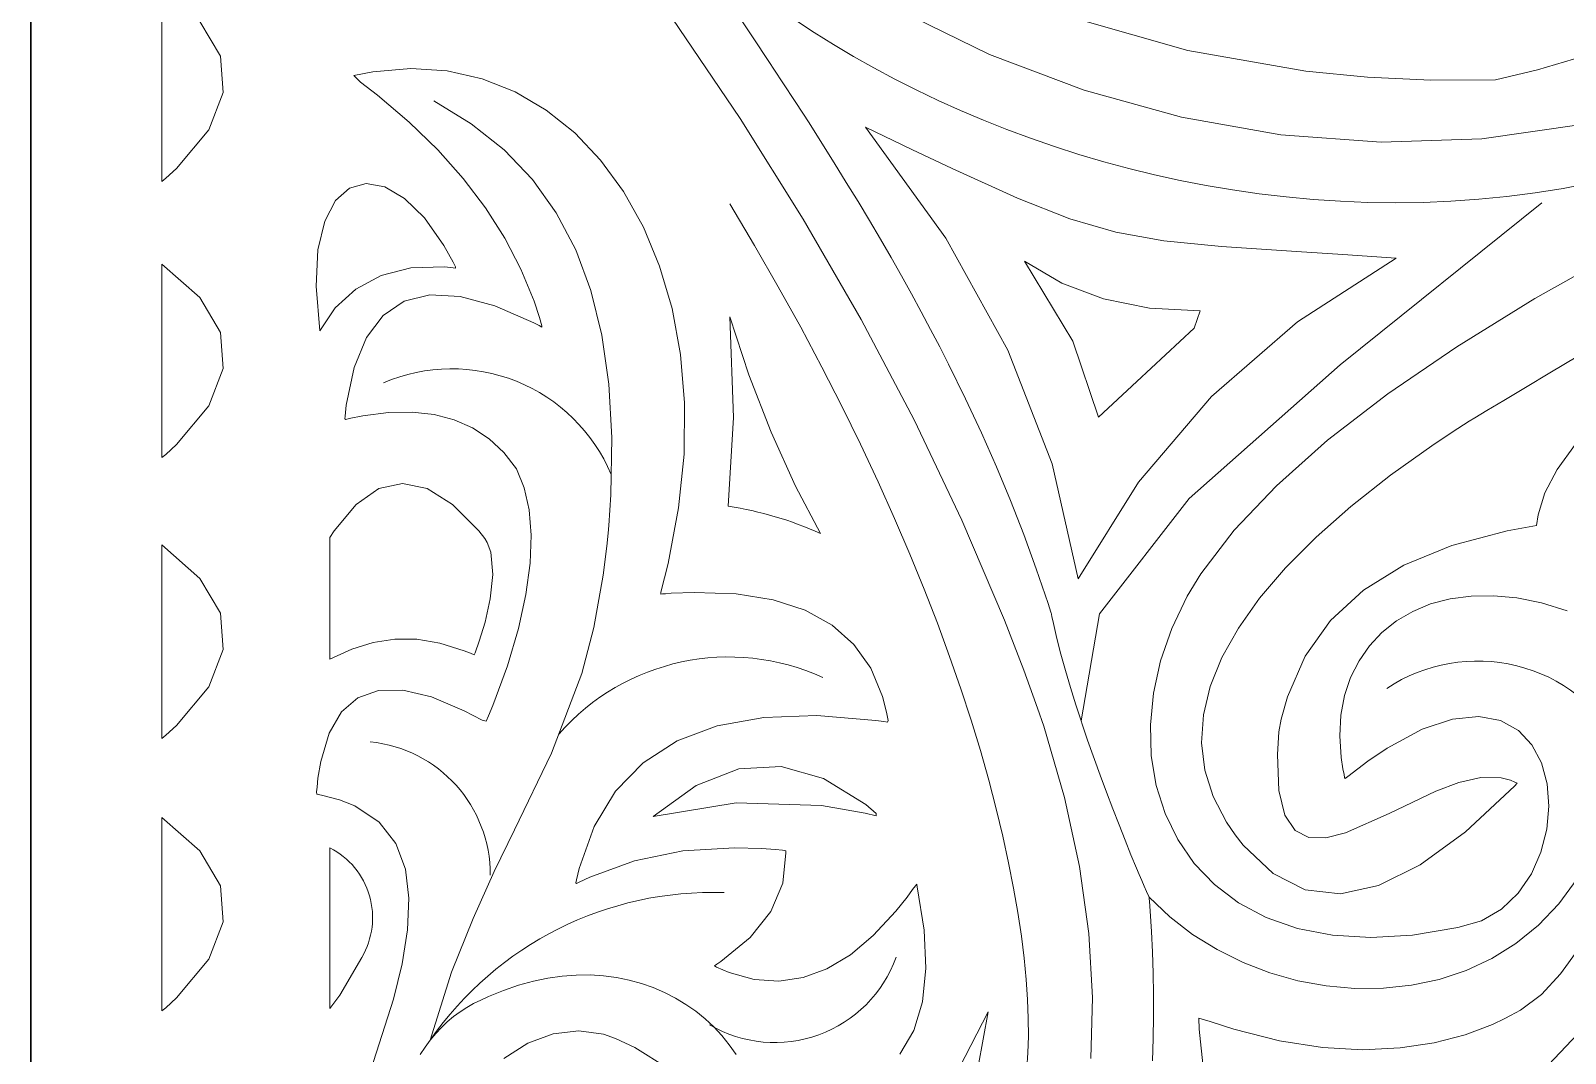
# Model space of a CAD drawing. Header units: inches. Extents: x 249 to 1192, y -18 to 440.
# Drawn here: x 689.3621 to 689.8547, y 234.0702 to 234.3984 of the extents above; entities that cross this region are included whole.
import ezdxf

# ---------------------------------------------------------------- set-up
doc = ezdxf.new("R2010")
doc.units = ezdxf.units.IN
doc.header["$MEASUREMENT"] = 0
doc.layers.add('KACA', color=141, linetype='Continuous', lineweight=30)

# ---------------------------------------------------------------- blocks, each defined once
blk = doc.blocks.new('GORGA')
blk.add_lwpolyline([(366.59218, 151.19092), (367.59218, 151.19092), (367.59218, 149.19092), (366.59218, 149.19092)], close=True)
blk.add_lwpolyline([(366.59218, 151.19092), (367.59218, 151.19092), (367.59218, 149.19092), (366.59218, 149.19092)], close=True)
at = {"lineweight": 9}
for points in [[(367.10288, 150.49434), (367.07496, 150.47863), (367.04991, 150.46321), (367.02774, 150.44806), (367.00844, 150.43319), (366.99201, 150.4186), (366.97846, 150.40429), (366.96779, 150.39026), (366.96341, 150.38313), (366.95844, 150.3728), (366.95482, 150.36239), (366.95252, 150.35204), (366.95154, 150.34185), (366.95184, 150.33193), (366.95342, 150.32241), (366.95626, 150.3134), (366.96034, 150.30501), (366.96565, 150.29737), (366.97217, 150.29058), (366.97987, 150.28477), (366.98876, 150.28004), (366.9988, 150.27652), (367.00998, 150.27432), (367.02229, 150.27356), (367.03571, 150.27435), (367.05022, 150.2768), (367.05778, 150.27891), (367.06426, 150.2827), (367.06962, 150.28785), (367.07384, 150.29405), (367.0769, 150.30098), (367.07878, 150.30832), (367.07946, 150.31575), (367.07891, 150.32296), (367.0771, 150.32963), (367.07402, 150.33543), (367.06965, 150.34006), (367.06396, 150.34319), (367.05692, 150.34451), (367.04852, 150.34369), (367.03873, 150.34043), (367.02753, 150.33439), (367.02139, 150.33024), (367.01489, 150.32527), (367.01405, 150.32459), (367.0139, 150.32498), (367.0137, 150.3259), (367.01334, 150.32774), (367.01278, 150.33136), (367.01232, 150.33836), (367.0127, 150.345), (367.01388, 150.35126), (367.01583, 150.35708), (367.01851, 150.36242), (367.02187, 150.36725), (367.02589, 150.37153), (367.03053, 150.37521), (367.03574, 150.37826), (367.0415, 150.38063), (367.04776, 150.38229), (367.05449, 150.38319), (367.06164, 150.3833), (367.06919, 150.38258), (367.0771, 150.38097), (367.08532, 150.37846)], [(367.08887, 150.26971), (367.08322, 150.2619), (367.07709, 150.25534), (367.07037, 150.25032), (367.06714, 150.24861), (367.06528, 150.24762), (367.06133, 150.24573), (367.05256, 150.2424), (367.04267, 150.23981), (367.03171, 150.23814), (367.01974, 150.23757), (367.00682, 150.23826), (366.993, 150.24039), (366.97834, 150.24413), (366.9707, 150.24665), (366.96709, 150.24775), (366.96725, 150.24422), (366.96862, 150.23106)], [(366.70123, 150.23085), (366.7086, 150.25382), (366.71137, 150.26513), (366.71314, 150.27601), (366.71359, 150.28623), (366.71243, 150.29556), (366.70935, 150.30376), (366.70404, 150.31061), (366.69622, 150.31586), (366.69126, 150.31782), (366.68556, 150.3193), (366.68402, 150.31959), (366.68396, 150.32032), (366.68409, 150.32182), (366.68439, 150.32472), (366.68525, 150.3301), (366.68794, 150.33916), (366.69192, 150.34599), (366.69721, 150.35056), (366.70379, 150.35289), (366.71167, 150.35296), (366.72085, 150.3508), (366.73133, 150.34638), (366.73706, 150.34333), (366.73839, 150.34299), (366.7391, 150.34469), (366.74046, 150.34802), (366.74517, 150.36082), (366.74872, 150.37272), (366.75115, 150.38368), (366.7525, 150.3937), (366.75283, 150.40276), (366.75217, 150.41084), (366.75057, 150.41792), (366.74806, 150.42398), (366.74404, 150.42927), (366.73931, 150.43368), (366.73401, 150.43718), (366.72812, 150.43977), (366.72165, 150.44144), (366.7146, 150.44221), (366.70697, 150.44206), (366.69877, 150.441), (366.69444, 150.44013), (366.69334, 150.43987), (366.693, 150.44008), (366.69308, 150.44096), (366.69348, 150.44439), (366.69598, 150.45652), (366.69991, 150.46613), (366.70528, 150.47322), (366.71209, 150.47778), (366.72033, 150.47983), (366.73001, 150.47935), (366.74112, 150.47635), (366.75367, 150.47083), (366.75534, 150.46996), (366.75618, 150.46951), (366.75621, 150.46995), (366.75544, 150.47259), (366.75372, 150.47782), (366.74953, 150.48807), (366.74435, 150.49805), (366.73817, 150.50776), (366.731, 150.51721), (366.72283, 150.52638), (366.71367, 150.53529), (366.70352, 150.54393), (366.69807, 150.54814), (366.69585, 150.55019), (366.70203, 150.55144), (366.71414, 150.5525), (366.72584, 150.55172), (366.73704, 150.54917), (366.74766, 150.54496), (366.7576, 150.53914), (366.76678, 150.53182), (366.7751, 150.52306), (366.78248, 150.51296), (366.78882, 150.5016), (366.79404, 150.48906), (366.79804, 150.47541), (366.80075, 150.46075), (366.80206, 150.44516), (366.80189, 150.42872), (366.80014, 150.4115), (366.79674, 150.39361), (366.79439, 150.38443), (366.79444, 150.38383), (366.79492, 150.38387), (366.79588, 150.38394), (366.79778, 150.38407), (366.80513, 150.38436), (366.81861, 150.38387), (366.83048, 150.38195), (366.84074, 150.37861), (366.84938, 150.37383), (366.8564, 150.36763), (366.86181, 150.35999), (366.8656, 150.35093), (366.8669, 150.34587), (366.86739, 150.3432), (366.86722, 150.34269), (366.86595, 150.34288), (366.86344, 150.34323), (366.84445, 150.34481), (366.82748, 150.34425), (366.81254, 150.34154), (366.79963, 150.33668), (366.78874, 150.32967), (366.77987, 150.32051), (366.77303, 150.30921), (366.76821, 150.29576), (366.76732, 150.29206), (366.76712, 150.29111), (366.76733, 150.29094), (366.76818, 150.29137), (366.77161, 150.29301), (366.78601, 150.29825), (366.8015, 150.30139), (366.81808, 150.30243), (366.82679, 150.30216), (366.83124, 150.30182), (366.83349, 150.30161), (366.83455, 150.30146), (366.83458, 150.30082), (366.83357, 150.29105), (366.82975, 150.28197), (366.82313, 150.27359), (366.81372, 150.26591), (366.81235, 150.265), (366.81165, 150.26455), (366.81232, 150.26406), (366.81639, 150.26234), (366.82442, 150.26015), (366.83232, 150.25963), (366.84009, 150.26077), (366.84774, 150.26358), (366.85525, 150.26805), (366.86263, 150.2742), (366.86988, 150.282), (366.87346, 150.28653), (366.87523, 150.28896), (366.87612, 150.2902), (366.87654, 150.29074), (366.87674, 150.28982), (366.87895, 150.27599), (366.8795, 150.26371), (366.87838, 150.25297), (366.8756, 150.24378), (366.87114, 150.23615)], [(366.7967, 150.23162), (366.78613, 150.2383), (366.77984, 150.24122), (366.77599, 150.24262), (366.76813, 150.24367), (366.7599, 150.24266), (366.75173, 150.23969), (366.74404, 150.23481)], [(366.9324, 150.23478), (366.93296, 150.25436), (366.93176, 150.27492), (366.92878, 150.29635), (366.92397, 150.31854), (366.91731, 150.3414), (366.91536, 150.34721), (366.91387, 150.35134), (366.91092, 150.35937), (366.90469, 150.37542), (366.89101, 150.40756), (366.8757, 150.43972), (366.85875, 150.47192), (366.84016, 150.50414), (366.81993, 150.53639), (366.79807, 150.56867)], [(367.10288, 150.49434), (367.07496, 150.47863), (367.04991, 150.46321), (367.02774, 150.44806), (367.00844, 150.43319), (366.99201, 150.4186), (366.97846, 150.40429), (366.96779, 150.39026), (366.96341, 150.38313), (366.95844, 150.3728), (366.95482, 150.36239), (366.95252, 150.35204), (366.95154, 150.34185), (366.95184, 150.33193), (366.95342, 150.32241), (366.95626, 150.3134), (366.96034, 150.30501), (366.96565, 150.29737), (366.97217, 150.29058), (366.97987, 150.28477), (366.98876, 150.28004), (366.9988, 150.27652), (367.00998, 150.27432), (367.02229, 150.27356), (367.03571, 150.27435), (367.05022, 150.2768), (367.05778, 150.27891), (367.06426, 150.2827), (367.06962, 150.28785), (367.07384, 150.29405), (367.0769, 150.30098), (367.07878, 150.30832), (367.07946, 150.31575), (367.07891, 150.32296), (367.0771, 150.32963), (367.07402, 150.33543), (367.06965, 150.34006), (367.06396, 150.34319), (367.05692, 150.34451), (367.04852, 150.34369), (367.03873, 150.34043), (367.02753, 150.33439), (367.02139, 150.33024), (367.01489, 150.32527), (367.01405, 150.32459), (367.0139, 150.32498), (367.0137, 150.3259), (367.01334, 150.32774), (367.01278, 150.33136), (367.01232, 150.33836), (367.0127, 150.345), (367.01388, 150.35126), (367.01583, 150.35708), (367.01851, 150.36242), (367.02187, 150.36725), (367.02589, 150.37153), (367.03053, 150.37521), (367.03574, 150.37826), (367.0415, 150.38063), (367.04776, 150.38229), (367.05449, 150.38319), (367.06164, 150.3833), (367.06919, 150.38258), (367.0771, 150.38097), (367.08532, 150.37846)], [(367.08887, 150.26971), (367.08322, 150.2619), (367.07709, 150.25534), (367.07037, 150.25032), (367.06714, 150.24861), (367.06528, 150.24762), (367.06133, 150.24573), (367.05256, 150.2424), (367.04267, 150.23981), (367.03171, 150.23814), (367.01974, 150.23757), (367.00682, 150.23826), (366.993, 150.24039), (366.97834, 150.24413), (366.9707, 150.24665), (366.96709, 150.24775), (366.96725, 150.24422), (366.96862, 150.23106)], [(366.70123, 150.23085), (366.7086, 150.25382), (366.71137, 150.26513), (366.71314, 150.27601), (366.71359, 150.28623), (366.71243, 150.29556), (366.70935, 150.30376), (366.70404, 150.31061), (366.69622, 150.31586), (366.69126, 150.31782), (366.68556, 150.3193), (366.68402, 150.31959), (366.68396, 150.32032), (366.68409, 150.32182), (366.68439, 150.32472), (366.68525, 150.3301), (366.68794, 150.33916), (366.69192, 150.34599), (366.69721, 150.35056), (366.70379, 150.35289), (366.71167, 150.35296), (366.72085, 150.3508), (366.73133, 150.34638), (366.73706, 150.34333), (366.73839, 150.34299), (366.7391, 150.34469), (366.74046, 150.34802), (366.74517, 150.36082), (366.74872, 150.37272), (366.75115, 150.38368), (366.7525, 150.3937), (366.75283, 150.40276), (366.75217, 150.41084), (366.75057, 150.41792), (366.74806, 150.42398), (366.74404, 150.42927), (366.73931, 150.43368), (366.73401, 150.43718), (366.72812, 150.43977), (366.72165, 150.44144), (366.7146, 150.44221), (366.70697, 150.44206), (366.69877, 150.441), (366.69444, 150.44013), (366.69334, 150.43987), (366.693, 150.44008), (366.69308, 150.44096), (366.69348, 150.44439), (366.69598, 150.45652), (366.69991, 150.46613), (366.70528, 150.47322), (366.71209, 150.47778), (366.72033, 150.47983), (366.73001, 150.47935), (366.74112, 150.47635), (366.75367, 150.47083), (366.75534, 150.46996), (366.75618, 150.46951), (366.75621, 150.46995), (366.75544, 150.47259), (366.75372, 150.47782), (366.74953, 150.48807), (366.74435, 150.49805), (366.73817, 150.50776), (366.731, 150.51721), (366.72283, 150.52638), (366.71367, 150.53529), (366.70352, 150.54393), (366.69807, 150.54814), (366.69585, 150.55019), (366.70203, 150.55144), (366.71414, 150.5525), (366.72584, 150.55172), (366.73704, 150.54917), (366.74766, 150.54496), (366.7576, 150.53914), (366.76678, 150.53182), (366.7751, 150.52306), (366.78248, 150.51296), (366.78882, 150.5016), (366.79404, 150.48906), (366.79804, 150.47541), (366.80075, 150.46075), (366.80206, 150.44516), (366.80189, 150.42872), (366.80014, 150.4115), (366.79674, 150.39361), (366.79439, 150.38443), (366.79444, 150.38383), (366.79492, 150.38387), (366.79588, 150.38394), (366.79778, 150.38407), (366.80513, 150.38436), (366.81861, 150.38387), (366.83048, 150.38195), (366.84074, 150.37861), (366.84938, 150.37383), (366.8564, 150.36763), (366.86181, 150.35999), (366.8656, 150.35093), (366.8669, 150.34587), (366.86739, 150.3432), (366.86722, 150.34269), (366.86595, 150.34288), (366.86344, 150.34323), (366.84445, 150.34481), (366.82748, 150.34425), (366.81254, 150.34154), (366.79963, 150.33668), (366.78874, 150.32967), (366.77987, 150.32051), (366.77303, 150.30921), (366.76821, 150.29576), (366.76732, 150.29206), (366.76712, 150.29111), (366.76733, 150.29094), (366.76818, 150.29137), (366.77161, 150.29301), (366.78601, 150.29825), (366.8015, 150.30139), (366.81808, 150.30243), (366.82679, 150.30216), (366.83124, 150.30182), (366.83349, 150.30161), (366.83455, 150.30146), (366.83458, 150.30082), (366.83357, 150.29105), (366.82975, 150.28197), (366.82313, 150.27359), (366.81372, 150.26591), (366.81235, 150.265), (366.81165, 150.26455), (366.81232, 150.26406), (366.81639, 150.26234), (366.82442, 150.26015), (366.83232, 150.25963), (366.84009, 150.26077), (366.84774, 150.26358), (366.85525, 150.26805), (366.86263, 150.2742), (366.86988, 150.282), (366.87346, 150.28653), (366.87523, 150.28896), (366.87612, 150.2902), (366.87654, 150.29074), (366.87674, 150.28982), (366.87895, 150.27599), (366.8795, 150.26371), (366.87838, 150.25297), (366.8756, 150.24378), (366.87114, 150.23615)], [(366.7967, 150.23162), (366.78613, 150.2383), (366.77984, 150.24122), (366.77599, 150.24262), (366.76813, 150.24367), (366.7599, 150.24266), (366.75173, 150.23969), (366.74404, 150.23481)], [(366.9324, 150.23478), (366.93296, 150.25436), (366.93176, 150.27492), (366.92878, 150.29635), (366.92397, 150.31854), (366.91731, 150.3414), (366.91536, 150.34721), (366.91387, 150.35134), (366.91092, 150.35937), (366.90469, 150.37542), (366.89101, 150.40756), (366.8757, 150.43972), (366.85875, 150.47192), (366.84016, 150.50414), (366.81993, 150.53639), (366.79807, 150.56867)], [(366.83762, 150.56802), (366.84364, 150.56405), (366.84984, 150.56016), (366.85623, 150.55636), (366.86278, 150.55267), (366.86951, 150.54907), (366.87639, 150.54559), (366.88343, 150.54223), (366.89062, 150.539), (366.89796, 150.53589), (366.90543, 150.53292), (366.91304, 150.5301), (366.92077, 150.52743), (366.92862, 150.52492), (366.93659, 150.52257), (366.94467, 150.52039), (366.95285, 150.51838), (366.96112, 150.51657), (366.96949, 150.51494), (366.97795, 150.5135), (366.98649, 150.51228), (366.9951, 150.51126), (367.00378, 150.51045), (367.01253, 150.50987), (367.02133, 150.50952), (367.03018, 150.5094), (367.03908, 150.50953), (367.04802, 150.50991), (367.05699, 150.51054), (367.066, 150.51143), (367.07502, 150.51259), (367.08406, 150.51402), (367.09312, 150.51574)], [(366.83762, 150.56802), (366.84364, 150.56405), (366.84984, 150.56016), (366.85623, 150.55636), (366.86278, 150.55267), (366.86951, 150.54907), (366.87639, 150.54559), (366.88343, 150.54223), (366.89062, 150.539), (366.89796, 150.53589), (366.90543, 150.53292), (366.91304, 150.5301), (366.92077, 150.52743), (366.92862, 150.52492), (366.93659, 150.52257), (366.94467, 150.52039), (366.95285, 150.51838), (366.96112, 150.51657), (366.96949, 150.51494), (366.97795, 150.5135), (366.98649, 150.51228), (366.9951, 150.51126), (367.00378, 150.51045), (367.01253, 150.50987), (367.02133, 150.50952), (367.03018, 150.5094), (367.03908, 150.50953), (367.04802, 150.50991), (367.05699, 150.51054), (367.066, 150.51143), (367.07502, 150.51259), (367.08406, 150.51402), (367.09312, 150.51574)], [(367.04575, 150.19722), (367.10365, 150.25844)], [(366.87085, 150.57119), (366.89992, 150.55702), (366.93025, 150.54551), (366.96152, 150.53685), (366.99343, 150.53123), (367.02567, 150.52884), (367.05794, 150.52988), (367.08992, 150.53453)], [(367.10179, 150.55974), (367.07582, 150.55205), (367.06229, 150.54884), (367.04152, 150.54878), (367.02119, 150.54975), (367.00142, 150.55166), (366.96362, 150.55824), (366.92826, 150.5683)], [(367.08798, 150.43193), (367.08208, 150.42375), (367.07814, 150.41627), (367.07598, 150.40926), (367.07551, 150.40585), (367.06611, 150.40408), (367.04829, 150.39944), (367.0329, 150.3931), (367.01992, 150.38507), (367.00936, 150.37534), (367.00123, 150.36392), (366.99551, 150.35081), (366.99356, 150.34362), (366.99281, 150.33959), (366.99237, 150.33234), (366.99277, 150.32082), (366.9947, 150.31286), (366.998, 150.30799), (367.00246, 150.30574), (367.0079, 150.30563), (367.01413, 150.30718), (367.02821, 150.31339), (367.0432, 150.32058), (367.05057, 150.32335), (367.0576, 150.32495), (367.06411, 150.32489), (367.06711, 150.32409), (367.06853, 150.32347), (367.06923, 150.3231), (367.06837, 150.32212), (367.05264, 150.30753), (367.03814, 150.29692), (367.02481, 150.2903), (367.01254, 150.28763), (367.00127, 150.28891), (366.99091, 150.29412), (366.98137, 150.30324), (366.97879, 150.30652), (366.97599, 150.31056), (366.97167, 150.31882), (366.969, 150.32733), (366.96798, 150.33607), (366.96857, 150.34502), (366.97075, 150.35415), (366.9745, 150.36346), (366.9798, 150.37292), (366.98662, 150.38252), (366.99493, 150.39224), (367.00471, 150.40206), (367.01594, 150.41196), (367.0286, 150.42193), (367.04265, 150.43194), (367.05019, 150.43696), (367.05382, 150.43929), (367.0539, 150.43934), (367.05569, 150.44041), (367.05951, 150.44269), (367.06503, 150.44598), (367.0719, 150.45007), (367.07978, 150.45477), (367.09719, 150.46516)], [(367.04575, 150.19722), (367.10365, 150.25844)], [(366.87085, 150.57119), (366.89992, 150.55702), (366.93025, 150.54551), (366.96152, 150.53685), (366.99343, 150.53123), (367.02567, 150.52884), (367.05794, 150.52988), (367.08992, 150.53453)], [(367.10179, 150.55974), (367.07582, 150.55205), (367.06229, 150.54884), (367.04152, 150.54878), (367.02119, 150.54975), (367.00142, 150.55166), (366.96362, 150.55824), (366.92826, 150.5683)], [(367.08798, 150.43193), (367.08208, 150.42375), (367.07814, 150.41627), (367.07598, 150.40926), (367.07551, 150.40585), (367.06611, 150.40408), (367.04829, 150.39944), (367.0329, 150.3931), (367.01992, 150.38507), (367.00936, 150.37534), (367.00123, 150.36392), (366.99551, 150.35081), (366.99356, 150.34362), (366.99281, 150.33959), (366.99237, 150.33234), (366.99277, 150.32082), (366.9947, 150.31286), (366.998, 150.30799), (367.00246, 150.30574), (367.0079, 150.30563), (367.01413, 150.30718), (367.02821, 150.31339), (367.0432, 150.32058), (367.05057, 150.32335), (367.0576, 150.32495), (367.06411, 150.32489), (367.06711, 150.32409), (367.06853, 150.32347), (367.06923, 150.3231), (367.06837, 150.32212), (367.05264, 150.30753), (367.03814, 150.29692), (367.02481, 150.2903), (367.01254, 150.28763), (367.00127, 150.28891), (366.99091, 150.29412), (366.98137, 150.30324), (366.97879, 150.30652), (366.97599, 150.31056), (366.97167, 150.31882), (366.969, 150.32733), (366.96798, 150.33607), (366.96857, 150.34502), (366.97075, 150.35415), (366.9745, 150.36346), (366.9798, 150.37292), (366.98662, 150.38252), (366.99493, 150.39224), (367.00471, 150.40206), (367.01594, 150.41196), (367.0286, 150.42193), (367.04265, 150.43194), (367.05019, 150.43696), (367.05382, 150.43929), (367.0539, 150.43934), (367.05569, 150.44041), (367.05951, 150.44269), (367.06503, 150.44598), (367.0719, 150.45007), (367.07978, 150.45477), (367.09719, 150.46516)], [(366.81955, 150.56905), (366.8243, 150.56199), (366.82891, 150.55506), (366.8334, 150.54825), (366.83775, 150.54157), (366.84199, 150.535), (366.84609, 150.52855), (366.85008, 150.52219), (366.85395, 150.51594), (366.85771, 150.50977), (366.86135, 150.5037), (366.86489, 150.4977), (366.86832, 150.49179), (366.87164, 150.48594), (366.87486, 150.48016), (366.87799, 150.47443), (366.88102, 150.46876), (366.88396, 150.46314), (366.8868, 150.45756), (366.89224, 150.44651), (366.89734, 150.43557), (366.90214, 150.42468), (366.90666, 150.4138), (366.91091, 150.4029), (366.91492, 150.39192), (366.91872, 150.38082), (366.91963, 150.37802), (366.91975, 150.37767), (366.91979, 150.3775), (366.91984, 150.37722), (366.91995, 150.37666), (366.92043, 150.37437), (366.92154, 150.36958), (366.92284, 150.36452), (366.92431, 150.35926), (366.92592, 150.35383), (366.92766, 150.34827), (366.93142, 150.33698), (366.93542, 150.32574), (366.93746, 150.32024), (366.93949, 150.3149), (366.94149, 150.30974), (366.94344, 150.30482), (366.94532, 150.30018), (366.9471, 150.29587), (366.94796, 150.29385), (366.94878, 150.29192), (366.94956, 150.2901), (366.95031, 150.28839), (366.95102, 150.28679), (366.95113, 150.28641), (366.95117, 150.28601), (366.95123, 150.28521), (366.95148, 150.28201), (366.9519, 150.27551), (366.95222, 150.26889), (366.95244, 150.26215), (366.95255, 150.2553), (366.95256, 150.24832), (366.95247, 150.24123), (366.95228, 150.23402)], [(366.71722, 150.23609), (366.71877, 150.23844), (366.72041, 150.24066), (366.72216, 150.24276), (366.72399, 150.24472), (366.7259, 150.24654), (366.7279, 150.24822), (366.72998, 150.24976), (366.73212, 150.25115), (366.73433, 150.25238), (366.73663, 150.25348), (366.73908, 150.25463), (366.74395, 150.25664), (366.74877, 150.25829), (366.75352, 150.2596), (366.75819, 150.26057), (366.76279, 150.26121), (366.76729, 150.26155), (366.7717, 150.26157), (366.776, 150.26131), (366.78019, 150.26076), (366.78425, 150.25994), (366.78819, 150.25886), (366.79199, 150.25753), (366.79564, 150.25595), (366.79913, 150.25415), (366.80247, 150.25214), (366.80563, 150.24991), (366.80861, 150.24749), (366.81141, 150.24488), (366.81401, 150.2421), (366.81641, 150.23915), (366.8186, 150.23605)], [(366.81955, 150.56905), (366.8243, 150.56199), (366.82891, 150.55506), (366.8334, 150.54825), (366.83775, 150.54157), (366.84199, 150.535), (366.84609, 150.52855), (366.85008, 150.52219), (366.85395, 150.51594), (366.85771, 150.50977), (366.86135, 150.5037), (366.86489, 150.4977), (366.86832, 150.49179), (366.87164, 150.48594), (366.87486, 150.48016), (366.87799, 150.47443), (366.88102, 150.46876), (366.88396, 150.46314), (366.8868, 150.45756), (366.89224, 150.44651), (366.89734, 150.43557), (366.90214, 150.42468), (366.90666, 150.4138), (366.91091, 150.4029), (366.91492, 150.39192), (366.91872, 150.38082), (366.91963, 150.37802), (366.91975, 150.37767), (366.91979, 150.3775), (366.91984, 150.37722), (366.91995, 150.37666), (366.92043, 150.37437), (366.92154, 150.36958), (366.92284, 150.36452), (366.92431, 150.35926), (366.92592, 150.35383), (366.92766, 150.34827), (366.93142, 150.33698), (366.93542, 150.32574), (366.93746, 150.32024), (366.93949, 150.3149), (366.94149, 150.30974), (366.94344, 150.30482), (366.94532, 150.30018), (366.9471, 150.29587), (366.94796, 150.29385), (366.94878, 150.29192), (366.94956, 150.2901), (366.95031, 150.28839), (366.95102, 150.28679), (366.95113, 150.28641), (366.95117, 150.28601), (366.95123, 150.28521), (366.95148, 150.28201), (366.9519, 150.27551), (366.95222, 150.26889), (366.95244, 150.26215), (366.95255, 150.2553), (366.95256, 150.24832), (366.95247, 150.24123), (366.95228, 150.23402)], [(366.71722, 150.23609), (366.71877, 150.23844), (366.72041, 150.24066), (366.72216, 150.24276), (366.72399, 150.24472), (366.7259, 150.24654), (366.7279, 150.24822), (366.72998, 150.24976), (366.73212, 150.25115), (366.73433, 150.25238), (366.73663, 150.25348), (366.73908, 150.25463), (366.74395, 150.25664), (366.74877, 150.25829), (366.75352, 150.2596), (366.75819, 150.26057), (366.76279, 150.26121), (366.76729, 150.26155), (366.7717, 150.26157), (366.776, 150.26131), (366.78019, 150.26076), (366.78425, 150.25994), (366.78819, 150.25886), (366.79199, 150.25753), (366.79564, 150.25595), (366.79913, 150.25415), (366.80247, 150.25214), (366.80563, 150.24991), (366.80861, 150.24749), (366.81141, 150.24488), (366.81401, 150.2421), (366.81641, 150.23915), (366.8186, 150.23605)], [(366.72041, 150.24066), (366.72722, 150.26243), (366.7342, 150.2797), (366.74098, 150.29475), (366.74749, 150.3082), (366.75934, 150.33277), (366.76905, 150.35834), (366.77288, 150.37305), (366.77593, 150.38985), (366.77712, 150.39924), (366.77754, 150.40337), (366.77775, 150.40587), (366.77838, 150.41564), (366.77871, 150.4341), (366.77777, 150.45116), (366.77554, 150.46686), (366.77199, 150.48123), (366.7671, 150.49433), (366.76084, 150.50619), (366.75319, 150.51685), (366.74411, 150.52637), (366.73358, 150.53477), (366.72157, 150.54211)], [(366.72041, 150.24066), (366.72722, 150.26243), (366.7342, 150.2797), (366.74098, 150.29475), (366.74749, 150.3082), (366.75934, 150.33277), (366.76905, 150.35834), (366.77288, 150.37305), (366.77593, 150.38985), (366.77712, 150.39924), (366.77754, 150.40337), (366.77775, 150.40587), (366.77838, 150.41564), (366.77871, 150.4341), (366.77777, 150.45116), (366.77554, 150.46686), (366.77199, 150.48123), (366.7671, 150.49433), (366.76084, 150.50619), (366.75319, 150.51685), (366.74411, 150.52637), (366.73358, 150.53477), (366.72157, 150.54211)], [(366.81653, 150.5091), (366.82454, 150.49565), (366.83213, 150.48242), (366.83932, 150.46942), (366.84611, 150.45666), (366.85251, 150.44414), (366.85853, 150.43187), (366.86417, 150.41986), (366.86945, 150.4081), (366.87438, 150.39661), (366.87896, 150.38539), (366.8832, 150.37444), (366.88712, 150.36378), (366.89071, 150.35341), (366.894, 150.34334), (366.89698, 150.33356), (366.89967, 150.3241), (366.90207, 150.31494), (366.9042, 150.30611), (366.90606, 150.2976), (366.90767, 150.28942), (366.90902, 150.28158), (366.91014, 150.27408), (366.91102, 150.26693), (366.91168, 150.26013), (366.91213, 150.25369), (366.91237, 150.24762), (366.91241, 150.24192), (366.91227, 150.2366), (366.91195, 150.23166)], [(366.81653, 150.5091), (366.82454, 150.49565), (366.83213, 150.48242), (366.83932, 150.46942), (366.84611, 150.45666), (366.85251, 150.44414), (366.85853, 150.43187), (366.86417, 150.41986), (366.86945, 150.4081), (366.87438, 150.39661), (366.87896, 150.38539), (366.8832, 150.37444), (366.88712, 150.36378), (366.89071, 150.35341), (366.894, 150.34334), (366.89698, 150.33356), (366.89967, 150.3241), (366.90207, 150.31494), (366.9042, 150.30611), (366.90606, 150.2976), (366.90767, 150.28942), (366.90902, 150.28158), (366.91014, 150.27408), (366.91102, 150.26693), (366.91168, 150.26013), (366.91213, 150.25369), (366.91237, 150.24762), (366.91241, 150.24192), (366.91227, 150.2366), (366.91195, 150.23166)], [(366.92935, 150.3431), (366.93517, 150.37743), (366.96402, 150.41446), (367.01248, 150.45738), (367.07716, 150.50942)], [(366.92935, 150.3431), (366.93517, 150.37743), (366.96402, 150.41446), (367.01248, 150.45738), (367.07716, 150.50942)], [(366.95112, 150.28658), (366.9578, 150.28022), (366.96512, 150.27459), (366.97298, 150.2697), (366.98128, 150.26558), (366.98994, 150.26225), (366.99886, 150.25973), (367.00796, 150.25805), (367.01714, 150.25723), (367.02632, 150.2573), (367.03539, 150.25827), (367.04428, 150.26017), (367.05288, 150.26303), (367.06111, 150.26686), (367.06888, 150.27168), (367.0761, 150.27753), (367.08267, 150.28443), (367.08851, 150.29239)], [(366.95112, 150.28658), (366.9578, 150.28022), (366.96512, 150.27459), (366.97298, 150.2697), (366.98128, 150.26558), (366.98994, 150.26225), (366.99886, 150.25973), (367.00796, 150.25805), (367.01714, 150.25723), (367.02632, 150.2573), (367.03539, 150.25827), (367.04428, 150.26017), (367.05288, 150.26303), (367.06111, 150.26686), (367.06888, 150.27168), (367.0761, 150.27753), (367.08267, 150.28443), (367.08851, 150.29239)]]:
    blk.add_lwpolyline(points, dxfattribs=at)
for points in [[(366.63427, 150.57832), (366.64649, 150.56756), (366.65306, 150.55639), (366.654, 150.54481), (366.6493, 150.53282), (366.63897, 150.52042), (366.6355, 150.51726), (366.63427, 150.51624), (366.63427, 150.5169), (366.63427, 150.52591), (366.63427, 150.55867), (366.63427, 150.57259), (366.63427, 150.57832)], [(366.63427, 150.57832), (366.64649, 150.56756), (366.65306, 150.55639), (366.654, 150.54481), (366.6493, 150.53282), (366.63897, 150.52042), (366.6355, 150.51726), (366.63427, 150.51624), (366.63427, 150.5169), (366.63427, 150.52591), (366.63427, 150.55867), (366.63427, 150.57259), (366.63427, 150.57832)], [(366.86007, 150.53363), (366.88586, 150.49807), (366.90584, 150.46207), (366.92002, 150.42563), (366.92839, 150.38875), (366.94775, 150.41973), (366.97121, 150.44721), (366.99878, 150.47118), (367.03046, 150.49165), (367.01329, 150.4928), (366.99844, 150.49375), (366.98558, 150.49458), (366.97441, 150.49537), (366.95591, 150.49721), (366.94048, 150.49994), (366.92565, 150.50426), (366.90894, 150.51086), (366.88791, 150.52042), (366.87499, 150.52652), (366.86007, 150.53363)], [(366.86007, 150.53363), (366.88586, 150.49807), (366.90584, 150.46207), (366.92002, 150.42563), (366.92839, 150.38875), (366.94775, 150.41973), (366.97121, 150.44721), (366.99878, 150.47118), (367.03046, 150.49165), (367.01329, 150.4928), (366.99844, 150.49375), (366.98558, 150.49458), (366.97441, 150.49537), (366.95591, 150.49721), (366.94048, 150.49994), (366.92565, 150.50426), (366.90894, 150.51086), (366.88791, 150.52042), (366.87499, 150.52652), (366.86007, 150.53363)], [(366.68493, 150.46834), (366.68376, 150.48259), (366.68438, 150.49431), (366.68655, 150.50347), (366.69002, 150.51007), (366.69455, 150.51411), (366.6999, 150.51559), (366.70584, 150.51449), (366.71213, 150.51081), (366.71852, 150.50455), (366.72478, 150.4957), (366.72778, 150.4903), (366.72851, 150.48885), (366.72851, 150.48839), (366.72779, 150.48849), (366.72494, 150.4888), (366.71422, 150.48853), (366.7047, 150.48605), (366.69655, 150.48166), (366.6899, 150.47566), (366.68493, 150.46834)], [(366.68493, 150.46834), (366.68376, 150.48259), (366.68438, 150.49431), (366.68655, 150.50347), (366.69002, 150.51007), (366.69455, 150.51411), (366.6999, 150.51559), (366.70584, 150.51449), (366.71213, 150.51081), (366.71852, 150.50455), (366.72478, 150.4957), (366.72778, 150.4903), (366.72851, 150.48885), (366.72851, 150.48839), (366.72779, 150.48849), (366.72494, 150.4888), (366.71422, 150.48853), (366.7047, 150.48605), (366.69655, 150.48166), (366.6899, 150.47566), (366.68493, 150.46834)], [(366.63427, 150.48971), (366.64649, 150.47895), (366.65306, 150.46778), (366.654, 150.4562), (366.6493, 150.44421), (366.63897, 150.43181), (366.6355, 150.42865), (366.63427, 150.42763), (366.63427, 150.42829), (366.63427, 150.4373), (366.63427, 150.47006), (366.63427, 150.48398), (366.63427, 150.48971)], [(366.63427, 150.48971), (366.64649, 150.47895), (366.65306, 150.46778), (366.654, 150.4562), (366.6493, 150.44421), (366.63897, 150.43181), (366.6355, 150.42865), (366.63427, 150.42763), (366.63427, 150.42829), (366.63427, 150.4373), (366.63427, 150.47006), (366.63427, 150.48398), (366.63427, 150.48971)], [(366.9112, 150.4906), (366.92667, 150.46497), (366.93495, 150.44054), (366.94721, 150.45208), (366.96561, 150.46911), (366.96756, 150.47467), (366.95131, 150.47561), (366.9365, 150.47858), (366.92313, 150.48358)], [(366.9112, 150.4906), (366.92667, 150.46497), (366.93495, 150.44054), (366.94721, 150.45208), (366.96561, 150.46911), (366.96756, 150.47467), (366.95131, 150.47561), (366.9365, 150.47858), (366.92313, 150.48358)], [(366.6882, 150.36297), (366.69524, 150.36612), (366.70214, 150.36826), (366.70905, 150.36934), (366.71611, 150.36931), (366.72346, 150.36809), (366.73126, 150.36563), (366.73329, 150.36481), (366.73454, 150.3643), (366.7348, 150.36496), (366.73614, 150.36869), (366.738, 150.37479), (366.7397, 150.38226), (366.74055, 150.3901), (366.73985, 150.39731), (366.7387, 150.40037), (366.7379, 150.4017), (366.73599, 150.40406), (366.72755, 150.41255), (366.71939, 150.41765), (366.71151, 150.41935), (366.70391, 150.41765), (366.6966, 150.41255), (366.68957, 150.40406), (366.6882, 150.40195), (366.6882, 150.40189), (366.6882, 150.40151), (366.6882, 150.39986), (366.6882, 150.39717), (366.6882, 150.38962), (366.6882, 150.37201), (366.6882, 150.36553), (366.6882, 150.36365), (366.6882, 150.36297)], [(366.6882, 150.36297), (366.69524, 150.36612), (366.70214, 150.36826), (366.70905, 150.36934), (366.71611, 150.36931), (366.72346, 150.36809), (366.73126, 150.36563), (366.73329, 150.36481), (366.73454, 150.3643), (366.7348, 150.36496), (366.73614, 150.36869), (366.738, 150.37479), (366.7397, 150.38226), (366.74055, 150.3901), (366.73985, 150.39731), (366.7387, 150.40037), (366.7379, 150.4017), (366.73599, 150.40406), (366.72755, 150.41255), (366.71939, 150.41765), (366.71151, 150.41935), (366.70391, 150.41765), (366.6966, 150.41255), (366.68957, 150.40406), (366.6882, 150.40195), (366.6882, 150.40189), (366.6882, 150.40151), (366.6882, 150.39986), (366.6882, 150.39717), (366.6882, 150.38962), (366.6882, 150.37201), (366.6882, 150.36553), (366.6882, 150.36365), (366.6882, 150.36297)], [(366.63427, 150.39957), (366.64649, 150.38881), (366.65306, 150.37764), (366.654, 150.36606), (366.6493, 150.35407), (366.63897, 150.34167), (366.6355, 150.33851), (366.63427, 150.3375), (366.63427, 150.33815), (366.63427, 150.34716), (366.63427, 150.37992), (366.63427, 150.39384), (366.63427, 150.39957)], [(366.63427, 150.39957), (366.64649, 150.38881), (366.65306, 150.37764), (366.654, 150.36606), (366.6493, 150.35407), (366.63897, 150.34167), (366.6355, 150.33851), (366.63427, 150.3375), (366.63427, 150.33815), (366.63427, 150.34716), (366.63427, 150.37992), (366.63427, 150.39384), (366.63427, 150.39957)], [(366.79198, 150.3124), (366.80575, 150.32235), (366.81946, 150.32771), (366.8331, 150.32847), (366.84668, 150.32465), (366.86019, 150.31623), (366.86355, 150.31341), (366.8635, 150.31269), (366.85998, 150.31351), (366.84602, 150.31596), (366.81864, 150.31685), (366.79198, 150.3124)], [(366.79198, 150.3124), (366.80575, 150.32235), (366.81946, 150.32771), (366.8331, 150.32847), (366.84668, 150.32465), (366.86019, 150.31623), (366.86355, 150.31341), (366.8635, 150.31269), (366.85998, 150.31351), (366.84602, 150.31596), (366.81864, 150.31685), (366.79198, 150.3124)], [(366.63427, 150.31215), (366.64649, 150.30138), (366.65306, 150.29021), (366.654, 150.27863), (366.6493, 150.26664), (366.63897, 150.25425), (366.6355, 150.25108), (366.63427, 150.25007), (366.63427, 150.25072), (366.63427, 150.25973), (366.63427, 150.29249), (366.63427, 150.30641), (366.63427, 150.31215)], [(366.63427, 150.31215), (366.64649, 150.30138), (366.65306, 150.29021), (366.654, 150.27863), (366.6493, 150.26664), (366.63897, 150.25425), (366.6355, 150.25108), (366.63427, 150.25007), (366.63427, 150.25072), (366.63427, 150.25973), (366.63427, 150.29249), (366.63427, 150.30641), (366.63427, 150.31215)], [(366.89945, 150.2497), (366.89623, 150.23223), (366.89161, 150.2164), (366.8856, 150.20221), (366.8782, 150.18967), (366.8694, 150.17877), (366.85921, 150.16952), (366.84762, 150.1619), (366.83465, 150.15594), (366.84573, 150.16646), (366.85408, 150.17945), (366.85969, 150.1949), (366.86257, 150.21282), (366.87189, 150.21344), (366.88114, 150.2198), (366.89033, 150.23189), (366.89945, 150.2497)], [(366.89945, 150.2497), (366.89623, 150.23223), (366.89161, 150.2164), (366.8856, 150.20221), (366.8782, 150.18967), (366.8694, 150.17877), (366.85921, 150.16952), (366.84762, 150.1619), (366.83465, 150.15594), (366.84573, 150.16646), (366.85408, 150.17945), (366.85969, 150.1949), (366.86257, 150.21282), (366.87189, 150.21344), (366.88114, 150.2198), (366.89033, 150.23189), (366.89945, 150.2497)]]:
    blk.add_lwpolyline(points, close=True, dxfattribs=at)
for points in [[(366.81655, 150.47275), (366.81776, 150.44047), (366.81604, 150.41201, -0.06848), (366.84571, 150.40324), (366.83765, 150.4184), (366.82982, 150.43573), (366.82265, 150.45419)], [(366.81655, 150.47275), (366.81776, 150.44047), (366.81604, 150.41201, -0.06848), (366.84571, 150.40324), (366.83765, 150.4184), (366.82982, 150.43573), (366.82265, 150.45419)], [(366.6882, 150.30239, -0.431109), (366.69846, 150.26723), (366.6914, 150.2551), (366.6882, 150.2508), (366.6882, 150.25134), (366.6882, 150.25883), (366.6882, 150.28605), (366.6882, 150.29762), (366.6882, 150.30239)], [(366.6882, 150.30239, -0.431109), (366.69846, 150.26723), (366.6914, 150.2551), (366.6882, 150.2508), (366.6882, 150.25134), (366.6882, 150.25883), (366.6882, 150.28605), (366.6882, 150.29762), (366.6882, 150.30239)]]:
    blk.add_lwpolyline(points, format="xyb", close=True, dxfattribs=at)
for points in [[(366.70546, 150.45163, -0.415251), (366.7785, 150.42223)], [(366.70546, 150.45163, -0.415251), (366.7785, 150.42223)], [(366.84647, 150.35701, 0.332052), (366.76172, 150.3389)], [(366.84647, 150.35701, 0.332052), (366.76172, 150.3389)], [(367.02748, 150.35355, -0.439854), (367.10261, 150.335)], [(367.02748, 150.35355, -0.439854), (367.10261, 150.335)], [(366.70116, 150.33639, -0.387485), (366.73967, 150.29358)], [(366.70116, 150.33639, -0.387485), (366.73967, 150.29358)], [(366.81476, 150.28801, 0.255173), (366.72041, 150.24066)], [(366.81476, 150.28801, 0.255173), (366.72041, 150.24066)], [(366.86995, 150.26724, -0.468955), (366.8101, 150.24556)], [(366.86995, 150.26724, -0.468955), (366.8101, 150.24556)]]:
    blk.add_lwpolyline(points, format="xyb", dxfattribs=at)

msp = doc.modelspace()

# ---------------------------------------------------------------- block references
at = {"layer": 'KACA'}
msp.add_blockref('GORGA', (322.76993, 83.83375), dxfattribs=at)

doc.saveas('drawing.dxf')
